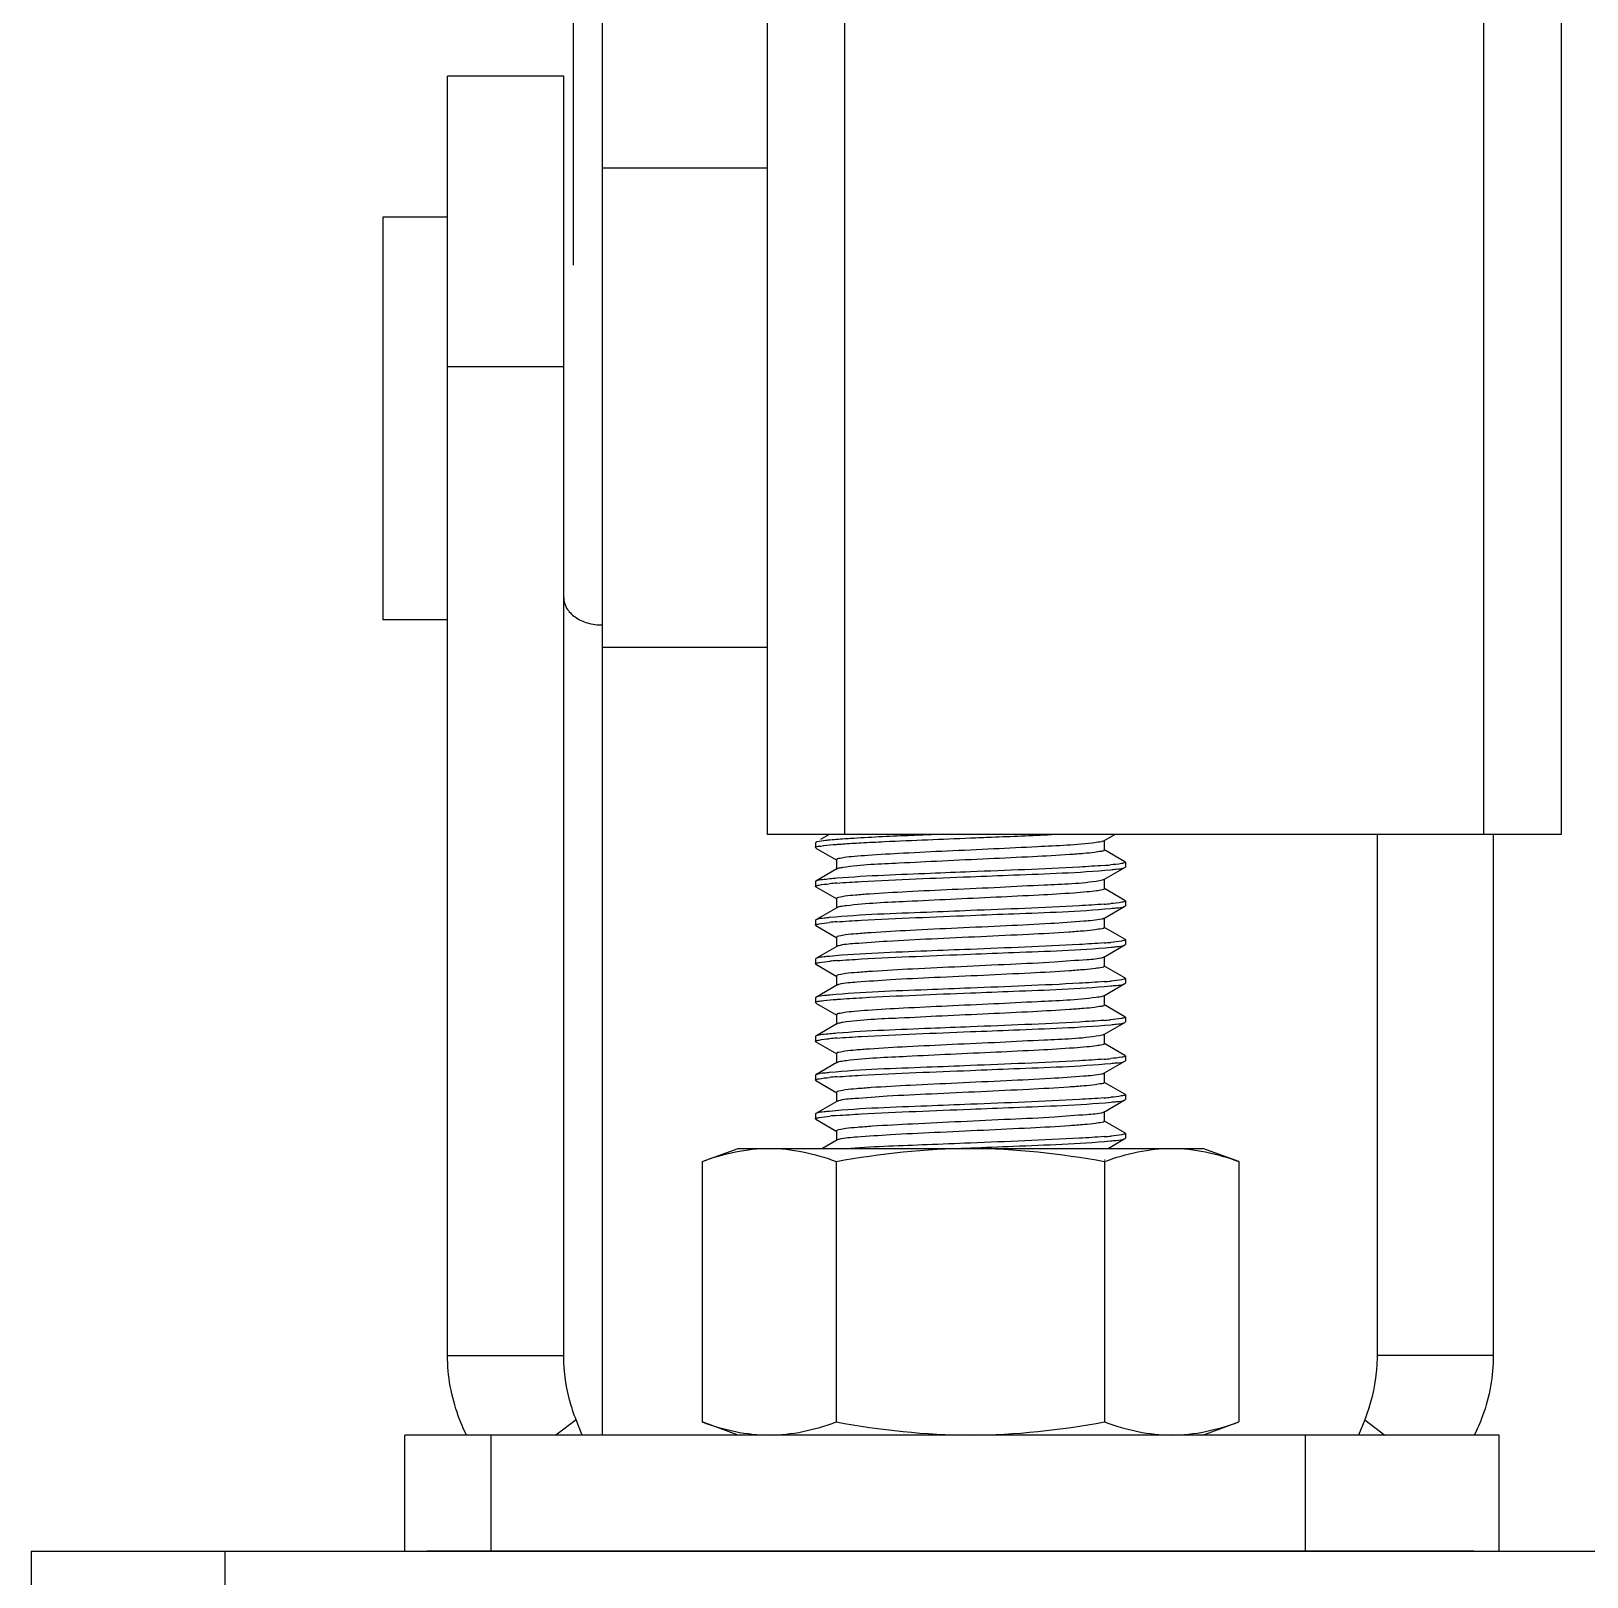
# Model space of a CAD drawing. Extents: x 27938 to 1507990, y 110129 to 923079.
# Drawn here: x 454195 to 454910, y 365398 to 366108 of the extents above; entities that cross this region are included whole.
import ezdxf

# ---------------------------------------------------------------- set-up
doc = ezdxf.new("R2010")
doc.units = 0
doc.header["$LTSCALE"] = 1000
doc.header["$MEASUREMENT"] = 0

msp = doc.modelspace()

# ---------------------------------------------------------------- linework, layer by layer
at = {"linetype": 'Continuous'}
for p, q in [((454444.32, 366000.39), (454444.32, 369014.05)), ((454533.29, 368698.45), (454533.29, 365738.85)), ((454568.88, 368698.45), (454568.88, 365738.85)), ((454862.5, 368698.45), (454862.5, 365738.85)), ((454898.09, 368698.45), (454898.09, 365738.85)), ((454457.67, 365462.99), (454457.67, 366536.96)), ((454386.49, 365499.51), (454386.49, 366087.21)), ((454439.87, 366087.21), (454386.49, 366087.21)), ((454439.87, 365499.51), (454439.87, 366087.21)), ((454533.29, 366044.98), (454457.67, 366044.98)), ((454386.49, 366022.48), (454356.7, 366022.48)), ((454439.87, 365953.75), (454386.49, 365953.75)), ((454386.49, 365837.55), (454356.7, 365837.55)), ((454533.29, 365824.74), (454457.67, 365824.74)), ((454898.09, 365738.85), (454533.29, 365738.85)), ((454555.71, 365735.26), (454555.54, 365735.07)), ((454555.54, 365735.07), (454555.54, 365732.84)), ((454561.9, 365738.85), (454557.87, 365736.51)), ((454565.18, 365734.33), (454565.68, 365734.37)), ((454688.07, 365735.95), (454693.07, 365738.85)), ((454688.27, 365731.73), (454688.27, 365736.18)), ((454813.56, 365738.85), (454813.56, 365499.51)), ((454866.95, 365738.85), (454866.95, 365499.51)), ((454555.71, 365732.65), (454555.54, 365732.84)), ((454555.71, 365732.65), (454565.36, 365727.06)), ((454565.17, 365727.28), (454565.17, 365722.83)), ((454697.73, 365726.36), (454688.07, 365731.96)), ((454565.36, 365723.06), (454555.71, 365717.47)), ((454688.07, 365718.16), (454697.73, 365723.75)), ((454697.73, 365726.36), (454697.9, 365726.17)), ((454697.73, 365723.75), (454697.9, 365723.95)), ((454697.9, 365726.17), (454697.9, 365723.95)), ((454555.71, 365717.47), (454555.54, 365717.27)), ((454555.54, 365717.27), (454555.54, 365715.05)), ((454555.71, 365714.85), (454555.54, 365715.05)), ((454555.71, 365714.85), (454565.36, 365709.26)), ((454697.73, 365708.57), (454688.07, 365714.16)), ((454688.27, 365713.94), (454688.27, 365718.38)), ((454565.36, 365705.26), (454555.71, 365699.67)), ((454565.17, 365709.49), (454565.17, 365705.04)), ((454565.64, 365705.39), (454565.36, 365705.26)), ((454688.07, 365700.36), (454697.73, 365705.96)), ((454697.73, 365708.57), (454697.9, 365708.38)), ((454697.73, 365705.96), (454697.9, 365706.15)), ((454697.9, 365708.38), (454697.9, 365706.15)), ((454555.71, 365699.67), (454555.54, 365699.48)), ((454555.54, 365699.48), (454555.54, 365697.25)), ((454688.27, 365696.14), (454688.27, 365700.59)), ((454555.71, 365697.06), (454555.54, 365697.25)), ((454555.71, 365697.06), (454565.36, 365691.47)), ((454565.17, 365691.69), (454565.17, 365687.24)), ((454697.73, 365690.78), (454688.07, 365696.37)), ((454565.36, 365687.47), (454555.71, 365681.88)), ((454688.07, 365682.57), (454697.73, 365688.16)), ((454697.73, 365690.78), (454697.9, 365690.58)), ((454697.73, 365688.16), (454697.9, 365688.36)), ((454697.9, 365690.58), (454697.9, 365688.36)), ((454555.71, 365681.88), (454555.54, 365681.68)), ((454555.54, 365681.68), (454555.54, 365679.46)), ((454555.71, 365679.26), (454555.54, 365679.46)), ((454555.71, 365679.26), (454565.36, 365673.67)), ((454688.07, 365682.57), (454687.72, 365682.42)), ((454697.73, 365672.98), (454688.07, 365678.57)), ((454688.27, 365678.35), (454688.27, 365682.79)), ((454565.36, 365669.67), (454555.71, 365664.08)), ((454565.17, 365673.9), (454565.17, 365669.45)), ((454688.07, 365664.77), (454697.73, 365670.37)), ((454697.73, 365672.98), (454697.9, 365672.79)), ((454697.73, 365670.37), (454697.9, 365670.56)), ((454697.9, 365672.79), (454697.9, 365670.56)), ((454555.71, 365664.08), (454555.54, 365663.89)), ((454555.54, 365663.89), (454555.54, 365661.66)), ((454565.18, 365663.15), (454565.68, 365663.19)), ((454688.27, 365660.55), (454688.27, 365665)), ((454555.71, 365661.47), (454555.54, 365661.66)), ((454555.71, 365661.47), (454565.36, 365655.88)), ((454565.17, 365656.1), (454565.17, 365651.65)), ((454697.73, 365655.19), (454688.07, 365660.78)), ((454697.73, 365655.19), (454697.9, 365654.99)), ((454565.36, 365651.88), (454555.71, 365646.29)), ((454688.07, 365646.98), (454697.73, 365652.57)), ((454697.73, 365652.57), (454697.9, 365652.77)), ((454697.9, 365654.99), (454697.9, 365652.77)), ((454555.71, 365646.29), (454555.54, 365646.09)), ((454555.54, 365646.09), (454555.54, 365643.87)), ((454555.71, 365643.67), (454555.54, 365643.87)), ((454555.71, 365643.67), (454565.36, 365638.08)), ((454697.73, 365637.39), (454688.07, 365642.98)), ((454688.27, 365642.76), (454688.27, 365647.2)), ((454565.36, 365634.08), (454555.71, 365628.49)), ((454565.17, 365638.31), (454565.17, 365633.86)), ((454565.64, 365634.21), (454565.36, 365634.08)), ((454688.07, 365629.18), (454697.73, 365634.78)), ((454697.73, 365637.39), (454697.9, 365637.2)), ((454697.73, 365634.78), (454697.9, 365634.97)), ((454697.9, 365637.2), (454697.9, 365634.97)), ((454555.71, 365628.49), (454555.54, 365628.3)), ((454555.54, 365628.3), (454555.54, 365626.07)), ((454688.27, 365624.96), (454688.27, 365629.41)), ((454555.71, 365625.88), (454555.54, 365626.07)), ((454555.71, 365625.88), (454565.36, 365620.29)), ((454565.17, 365620.51), (454565.17, 365616.06)), ((454697.73, 365619.6), (454688.07, 365625.19)), ((454697.73, 365619.6), (454697.9, 365619.4)), ((454565.36, 365616.29), (454555.71, 365610.7)), ((454688.07, 365611.39), (454697.73, 365616.98)), ((454697.73, 365616.98), (454697.9, 365617.18)), ((454697.9, 365619.4), (454697.9, 365617.18)), ((454555.71, 365610.7), (454555.54, 365610.5)), ((454555.54, 365610.5), (454555.54, 365608.28)), ((454555.71, 365608.08), (454555.54, 365608.28)), ((454555.71, 365608.08), (454565.36, 365602.49)), ((454688.07, 365611.39), (454687.72, 365611.24)), ((454697.73, 365601.8), (454688.07, 365607.39)), ((454688.27, 365607.17), (454688.27, 365611.61)), ((454565.36, 365598.49), (454558.83, 365594.71)), ((454565.17, 365602.72), (454565.17, 365598.27)), ((454690, 365594.71), (454697.73, 365599.19)), ((454697.73, 365601.8), (454697.9, 365601.61)), ((454697.73, 365599.19), (454697.9, 365599.38)), ((454697.9, 365601.61), (454697.9, 365599.38)), ((454503.43, 365588.7), (454519.95, 365594.71)), ((454519.95, 365594.71), (454733.49, 365594.71)), ((454750, 365588.7), (454733.49, 365594.71)), ((454503.43, 365588.7), (454503.43, 365469.04)), ((454565.07, 365588.7), (454565.07, 365469.04)), ((454688.36, 365588.7), (454688.36, 365469.04)), ((454750, 365588.7), (454750, 365469.04)), ((454386.49, 365499.51), (454439.87, 365499.51)), ((454866.95, 365499.51), (454813.56, 365499.51)), ((454445.55, 365470.08), (454436.29, 365463.04)), ((454448.39, 365462.99), (454445.55, 365470.08)), ((454807.89, 365470.08), (454805.05, 365462.99)), ((454807.89, 365470.08), (454817.15, 365463.04)), ((454869.63, 365463.03), (454366.92, 365463.03)), ((454366.92, 365409.64), (454366.92, 365463.03)), ((454406.6, 365409.64), (454406.6, 365463.03)), ((454519.95, 365463.03), (454503.43, 365469.04)), ((454733.49, 365463.03), (454750, 365469.04)), ((454780.65, 365409.64), (454780.65, 365463.03)), ((454869.63, 365409.64), (454869.63, 365463.03)), ((454195.19, 365409.64), (454195.19, 365302.87)), ((454195.19, 365409.64), (454921.77, 365409.64)), ((454284.16, 365409.64), (454284.16, 365302.87))]:
    msp.add_line(p, q, dxfattribs=at)
msp.add_line((454356.7, 366022.48), (454356.7, 365837.55))
at = {"color": 7}
msp.add_line((454858.05, 365409.64), (454376.94, 365409.64), dxfattribs=at)
at = {"linetype": 'Continuous'}
for centre, radius, start, end in [((454672.05, 365930.77), 206.72, 274.45949, 275.27319), ((454580.43, 365521.9), 195.24, 94.44665, 95.44856), ((454672.45, 365908.12), 201.86, 274.45708, 275.34311), ((454580.55, 365502.67), 196.68, 94.45208, 95.42243), ((454672.41, 365890.79), 202.32, 274.45721, 275.33727), ((454580.94, 365480.18), 201.39, 94.4567, 95.35017), ((454686.38, 365686.3), 4.11, 287.90929, 289.04387), ((454568.54, 365660.7), 9.56, 103.46037, 104.3304), ((454672.64, 365870.32), 199.64, 274.45618, 275.37567), ((454672.05, 365859.59), 206.72, 274.45949, 275.27319), ((454580.43, 365450.72), 195.24, 94.44665, 95.44856), ((454672.45, 365836.94), 201.86, 274.45708, 275.34311), ((454580.55, 365431.49), 196.68, 94.45208, 95.42243), ((454672.41, 365819.61), 202.32, 274.45721, 275.33727), ((454580.94, 365409), 201.39, 94.4567, 95.35017), ((454686.38, 365615.12), 4.11, 287.90929, 289.04387), ((454568.54, 365589.52), 9.56, 103.46037, 104.3304), ((454672.64, 365799.14), 199.64, 274.45618, 275.37567)]:
    msp.add_arc(centre, radius, start, end, dxfattribs=at)
for points, knots in [([(454439.87, 365847.69), (454439.87, 365846.02), (454440.95, 365842.44), (454445.1, 365838.34), (454450.92, 365835.7), (454455.37, 365835.11), (454457.67, 365835.11)], [0, 0, 0, 0, 0.209483, 0.444656, 0.71201, 1, 1, 1, 1]), ([(454556.33, 365735.49), (454556.2, 365735.46), (454555.99, 365735.39), (454555.79, 365735.31), (454555.71, 365735.26)], [0, 0, 0, 0, 0.580864, 1, 1, 1, 1]), ([(454562.17, 365736.3), (454561.51, 365736.24), (454559.56, 365736.03), (454557.59, 365735.83), (454556.33, 365735.49)], [0, 0, 0, 0, 0.336916, 1, 1, 1, 1]), ([(454557.99, 365733.59), (454558.45, 365733.66), (454560.83, 365733.98), (454563.24, 365734.18), (454565.18, 365734.33)], [0, 0, 0, 0, 0.190958, 1, 1, 1, 1]), ([(454573.1, 365737.1), (454572.04, 365737.04), (454568.39, 365736.81), (454564.75, 365736.54), (454562.17, 365736.3)], [0, 0, 0, 0, 0.289976, 1, 1, 1, 1]), ([(454684.55, 365735.19), (454675.59, 365733.99), (454659.82, 365733.38), (454636.98, 365732.17), (454616.45, 365731.27), (454597.21, 365730.33), (454582.9, 365729.55), (454574.03, 365728.82), (454569.26, 365728.41), (454566.99, 365727.9), (454565.17, 365727.64), (454565.17, 365727.28)], [0, 0, 0, 0, 0.226556, 0.394464, 0.573122, 0.741029, 0.877994, 0.929534, 0.967621, 0.99116, 1, 1, 1, 1]), ([(454565.68, 365734.37), (454566.47, 365734.43), (454570.06, 365734.7), (454573.66, 365734.91), (454576.46, 365735.07)], [0, 0, 0, 0, 0.220114, 1, 1, 1, 1]), ([(454610.08, 365738.85), (454606.6, 365738.71), (454594.27, 365738.19), (454581.94, 365737.64), (454573.1, 365737.1)], [0, 0, 0, 0, 0.282306, 1, 1, 1, 1]), ([(454576.46, 365735.07), (454580.05, 365735.27), (454596.8, 365736.12), (454613.56, 365736.77), (454626.72, 365737.29)], [0, 0, 0, 0, 0.214557, 1, 1, 1, 1]), ([(454626.72, 365737.29), (454629.97, 365737.42), (454642.37, 365737.92), (454654.77, 365738.42), (454663.92, 365738.85)], [0, 0, 0, 0, 0.261922, 1, 1, 1, 1]), ([(454688.07, 365735.95), (454687.92, 365735.87), (454686.78, 365735.47), (454685.58, 365735.33), (454684.55, 365735.19)], [0, 0, 0, 0, 0.140461, 1, 1, 1, 1]), ([(454555.54, 365732.84), (454555.54, 365732.92), (454556.37, 365733.52), (454557.21, 365733.47), (454557.99, 365733.59)], [0, 0, 0, 0, 0.092798, 1, 1, 1, 1]), ([(454688.22, 365731.62), (454687.91, 365731.25), (454686.18, 365731.06), (454683.19, 365730.49), (454678.24, 365730.09), (454668.86, 365729.36), (454654.24, 365728.58), (454634.72, 365727.63), (454614.2, 365726.74), (454591.9, 365725.52), (454576.63, 365725), (454568.11, 365723.71)], [0, 0, 0, 0, 0.011937, 0.038615, 0.07957, 0.133598, 0.274096, 0.443272, 0.620779, 0.785256, 1, 1, 1, 1]), ([(454688.27, 365731.73), (454688.27, 365731.71), (454688.26, 365731.67), (454688.23, 365731.64), (454688.22, 365731.62)], [0, 0, 0, 0, 0.463467, 1, 1, 1, 1]), ([(454568.11, 365723.71), (454567.78, 365723.66), (454566.86, 365723.5), (454565.89, 365723.36), (454565.37, 365723.06)], [0, 0, 0, 0, 0.353551, 1, 1, 1, 1]), ([(454626.72, 365721.72), (454620.63, 365721.48), (454600.18, 365720.63), (454579.72, 365719.9), (454565.39, 365718.78)], [0, 0, 0, 0, 0.297814, 1, 1, 1, 1]), ([(454688.12, 365724.67), (454684.35, 365724.37), (454663.89, 365723.13), (454643.41, 365722.39), (454626.72, 365721.72)], [0, 0, 0, 0, 0.184619, 1, 1, 1, 1]), ([(454626.72, 365719.5), (454633.36, 365719.76), (454654.88, 365720.68), (454676.43, 365721.31), (454691.25, 365722.71)], [0, 0, 0, 0, 0.308711, 1, 1, 1, 1]), ([(454697.06, 365725.74), (454696.74, 365725.65), (454694.75, 365725.26), (454692.73, 365725.07), (454691.05, 365724.92)], [0, 0, 0, 0, 0.163149, 1, 1, 1, 1]), ([(454691.25, 365722.71), (454692.08, 365722.79), (454694.21, 365723.09), (454696.55, 365723.07), (454697.73, 365723.75)], [0, 0, 0, 0, 0.379419, 1, 1, 1, 1]), ([(454697.9, 365726.17), (454697.9, 365726.07), (454697.55, 365725.86), (454697.27, 365725.79), (454697.06, 365725.74)], [0, 0, 0, 0, 0.312916, 1, 1, 1, 1]), ([(454555.54, 365715.05), (454555.54, 365715.14), (454555.83, 365715.33), (454556.08, 365715.4), (454556.26, 365715.45)], [0, 0, 0, 0, 0.319044, 1, 1, 1, 1]), ([(454565.39, 365718.78), (454563.17, 365718.61), (454560.01, 365718.17), (454556.6, 365717.98), (454555.71, 365717.47)], [0, 0, 0, 0, 0.683777, 1, 1, 1, 1]), ([(454556.26, 365715.45), (454556.56, 365715.53), (454558.42, 365715.92), (454560.31, 365716.1), (454561.89, 365716.25)], [0, 0, 0, 0, 0.160861, 1, 1, 1, 1]), ([(454686.01, 365717.62), (454677.62, 365716.18), (454662.29, 365715.78), (454639.76, 365714.49), (454618.73, 365713.59), (454598.78, 365712.62), (454583.82, 365711.82), (454574.52, 365711.07), (454569.48, 365710.65), (454567.1, 365710.11), (454565.17, 365709.86), (454565.17, 365709.49)], [0, 0, 0, 0, 0.210773, 0.377666, 0.558838, 0.731273, 0.873076, 0.926648, 0.966309, 0.990838, 1, 1, 1, 1]), ([(454565.29, 365716.55), (454569.06, 365716.85), (454589.53, 365718.08), (454610.01, 365718.83), (454626.72, 365719.5)], [0, 0, 0, 0, 0.184504, 1, 1, 1, 1]), ([(454688.27, 365713.94), (454688.26, 365713.59), (454686.5, 365713.32), (454684.28, 365712.83), (454679.64, 365712.42), (454670.99, 365711.7), (454657, 365710.93), (454638.13, 365710), (454617.86, 365709.1), (454594.91, 365707.93), (454578.95, 365707.26), (454569.74, 365706.14)], [0, 0, 0, 0, 0.008683, 0.031763, 0.069103, 0.119686, 0.254361, 0.420111, 0.597552, 0.765912, 1, 1, 1, 1]), ([(454688.07, 365718.16), (454687.84, 365718.03), (454687.14, 365717.83), (454686.45, 365717.69), (454686.01, 365717.62)], [0, 0, 0, 0, 0.374139, 1, 1, 1, 1]), ([(454569.74, 365706.14), (454569.27, 365706.08), (454567.89, 365705.89), (454566.49, 365705.71), (454565.64, 365705.39)], [0, 0, 0, 0, 0.341642, 1, 1, 1, 1]), ([(454688.14, 365706.87), (454684.37, 365706.58), (454663.91, 365705.34), (454643.42, 365704.59), (454626.72, 365703.93)], [0, 0, 0, 0, 0.184538, 1, 1, 1, 1]), ([(454691.23, 365704.92), (454692.06, 365704.99), (454694.21, 365705.29), (454696.55, 365705.27), (454697.73, 365705.96)], [0, 0, 0, 0, 0.379512, 1, 1, 1, 1]), ([(454697.17, 365707.97), (454696.86, 365707.88), (454694.91, 365707.49), (454692.92, 365707.3), (454691.25, 365707.14)], [0, 0, 0, 0, 0.159502, 1, 1, 1, 1]), ([(454697.9, 365708.38), (454697.9, 365708.29), (454697.6, 365708.09), (454697.36, 365708.02), (454697.17, 365707.97)], [0, 0, 0, 0, 0.318137, 1, 1, 1, 1]), ([(454561.89, 365700.68), (454561.1, 365700.61), (454559.06, 365700.32), (454556.83, 365700.32), (454555.71, 365699.67)], [0, 0, 0, 0, 0.378482, 1, 1, 1, 1]), ([(454556.27, 365697.66), (454556.56, 365697.74), (454558.45, 365698.13), (454560.36, 365698.31), (454561.96, 365698.47)], [0, 0, 0, 0, 0.160696, 1, 1, 1, 1]), ([(454626.72, 365703.93), (454620.02, 365703.66), (454598.41, 365702.73), (454576.75, 365702.12), (454561.89, 365700.68)], [0, 0, 0, 0, 0.309919, 1, 1, 1, 1]), ([(454687.11, 365700.04), (454684.39, 365699.39), (454676.45, 365698.84), (454661.85, 365697.78), (454642.49, 365696.87), (454621.01, 365695.88), (454600.36, 365694.9), (454584.77, 365694.08), (454575.01, 365693.31), (454569.71, 365692.89), (454567.21, 365692.33), (454565.17, 365692.08), (454565.17, 365691.69)], [0, 0, 0, 0, 0.068576, 0.194029, 0.359725, 0.543506, 0.720761, 0.867753, 0.923531, 0.964877, 0.99049, 1, 1, 1, 1]), ([(454565.28, 365698.75), (454569.05, 365699.05), (454589.52, 365700.29), (454610.01, 365701.04), (454626.72, 365701.7)], [0, 0, 0, 0, 0.184493, 1, 1, 1, 1]), ([(454626.72, 365701.7), (454633.36, 365701.97), (454654.87, 365702.88), (454676.41, 365703.52), (454691.23, 365704.92)], [0, 0, 0, 0, 0.308641, 1, 1, 1, 1]), ([(454688.07, 365700.36), (454687.95, 365700.3), (454687.63, 365700.17), (454687.31, 365700.09), (454687.11, 365700.04)], [0, 0, 0, 0, 0.406881, 1, 1, 1, 1]), ([(454555.54, 365697.25), (454555.54, 365697.34), (454555.83, 365697.54), (454556.08, 365697.61), (454556.27, 365697.66)], [0, 0, 0, 0, 0.318595, 1, 1, 1, 1]), ([(454688.26, 365696.14), (454688.26, 365695.74), (454686.17, 365695.5), (454683.6, 365694.92), (454678.17, 365694.5), (454668.19, 365693.72), (454652.27, 365692.89), (454631.28, 365691.9), (454609.61, 365690.89), (454590.26, 365690.01), (454576.03, 365688.86), (454568.38, 365688.42), (454565.91, 365687.68)], [0, 0, 0, 0, 0.009703, 0.035887, 0.07813, 0.135078, 0.284815, 0.464601, 0.649729, 0.81476, 0.937049, 1, 1, 1, 1]), ([(454626.72, 365686.13), (454620.03, 365685.87), (454598.44, 365684.94), (454576.82, 365684.32), (454561.96, 365682.9)], [0, 0, 0, 0, 0.309586, 1, 1, 1, 1]), ([(454565.29, 365680.96), (454569.07, 365681.26), (454589.53, 365682.49), (454610.02, 365683.24), (454626.72, 365683.91)], [0, 0, 0, 0, 0.184541, 1, 1, 1, 1]), ([(454565.91, 365687.68), (454565.8, 365687.65), (454565.62, 365687.59), (454565.44, 365687.51), (454565.36, 365687.47)], [0, 0, 0, 0, 0.569522, 1, 1, 1, 1]), ([(454688.14, 365689.08), (454684.37, 365688.78), (454663.9, 365687.54), (454643.42, 365686.8), (454626.72, 365686.13)], [0, 0, 0, 0, 0.184553, 1, 1, 1, 1]), ([(454626.72, 365683.91), (454633.38, 365684.17), (454654.92, 365685.09), (454676.51, 365685.72), (454691.34, 365687.13)], [0, 0, 0, 0, 0.309073, 1, 1, 1, 1]), ([(454697.08, 365690.15), (454696.77, 365690.07), (454694.84, 365689.69), (454692.87, 365689.5), (454691.23, 365689.34)], [0, 0, 0, 0, 0.163341, 1, 1, 1, 1]), ([(454691.34, 365687.13), (454692.16, 365687.21), (454694.26, 365687.51), (454696.57, 365687.49), (454697.73, 365688.16)], [0, 0, 0, 0, 0.379133, 1, 1, 1, 1]), ([(454697.9, 365690.58), (454697.89, 365690.48), (454697.56, 365690.28), (454697.29, 365690.21), (454697.08, 365690.15)], [0, 0, 0, 0, 0.314295, 1, 1, 1, 1]), ([(454555.54, 365679.46), (454555.54, 365679.55), (454555.86, 365679.76), (454556.13, 365679.83), (454556.33, 365679.88)], [0, 0, 0, 0, 0.315177, 1, 1, 1, 1]), ([(454561.96, 365682.9), (454561.17, 365682.82), (454559.1, 365682.53), (454556.84, 365682.54), (454555.71, 365681.88)], [0, 0, 0, 0, 0.378727, 1, 1, 1, 1]), ([(454556.33, 365679.88), (454556.64, 365679.96), (454558.57, 365680.35), (454560.53, 365680.54), (454562.17, 365680.69)], [0, 0, 0, 0, 0.16229, 1, 1, 1, 1]), ([(454687.64, 365682.39), (454685.26, 365681.62), (454677.69, 365681.22), (454663.59, 365680.04), (454644.26, 365679.18), (454622.53, 365678.15), (454601.42, 365677.16), (454585.4, 365676.33), (454575.35, 365675.54), (454569.87, 365675.12), (454567.29, 365674.53), (454565.17, 365674.3), (454565.17, 365673.9)], [0, 0, 0, 0, 0.061098, 0.182334, 0.347135, 0.532706, 0.713328, 0.863975, 0.921317, 0.963856, 0.990226, 1, 1, 1, 1]), ([(454688.26, 365678.35), (454688.27, 365677.96), (454686.22, 365677.71), (454683.72, 365677.15), (454678.42, 365676.73), (454668.66, 365675.96), (454653.06, 365675.13), (454632.41, 365674.15), (454610.93, 365673.16), (454591.57, 365672.26), (454576.97, 365671.2), (454569.04, 365670.65), (454566.32, 365670)], [0, 0, 0, 0, 0.009517, 0.035128, 0.076492, 0.132277, 0.279305, 0.456588, 0.640385, 0.806077, 0.931494, 1, 1, 1, 1]), ([(454566.18, 365669.96), (454566.01, 365669.92), (454565.74, 365669.84), (454565.47, 365669.73), (454565.37, 365669.67)], [0, 0, 0, 0, 0.585672, 1, 1, 1, 1]), ([(454688.15, 365671.29), (454684.38, 365670.99), (454663.91, 365669.75), (454643.42, 365669), (454626.72, 365668.34)], [0, 0, 0, 0, 0.184509, 1, 1, 1, 1]), ([(454691.05, 365669.31), (454691.9, 365669.39), (454694.1, 365669.7), (454696.52, 365669.66), (454697.73, 365670.37)], [0, 0, 0, 0, 0.380051, 1, 1, 1, 1]), ([(454697.19, 365672.39), (454696.89, 365672.3), (454694.95, 365671.9), (454692.99, 365671.72), (454691.34, 365671.56)], [0, 0, 0, 0, 0.159053, 1, 1, 1, 1]), ([(454697.9, 365672.79), (454697.9, 365672.7), (454697.61, 365672.5), (454697.37, 365672.44), (454697.19, 365672.39)], [0, 0, 0, 0, 0.319254, 1, 1, 1, 1]), ([(454555.54, 365661.66), (454555.54, 365661.74), (454556.37, 365662.34), (454557.21, 365662.29), (454557.99, 365662.41)], [0, 0, 0, 0, 0.092798, 1, 1, 1, 1]), ([(454562.17, 365665.12), (454561.34, 365665.04), (454559.21, 365664.74), (454556.88, 365664.76), (454555.71, 365664.08)], [0, 0, 0, 0, 0.379378, 1, 1, 1, 1]), ([(454557.99, 365662.41), (454558.45, 365662.48), (454560.83, 365662.8), (454563.24, 365663), (454565.18, 365663.15)], [0, 0, 0, 0, 0.190958, 1, 1, 1, 1]), ([(454626.72, 365668.34), (454620.07, 365668.07), (454598.55, 365667.15), (454576.99, 365666.52), (454562.17, 365665.12)], [0, 0, 0, 0, 0.308784, 1, 1, 1, 1]), ([(454684.55, 365664.01), (454675.59, 365662.81), (454659.82, 365662.2), (454636.98, 365660.99), (454616.45, 365660.09), (454597.21, 365659.15), (454582.9, 365658.37), (454574.03, 365657.64), (454569.26, 365657.23), (454566.99, 365656.72), (454565.17, 365656.46), (454565.17, 365656.1)], [0, 0, 0, 0, 0.226556, 0.394464, 0.573122, 0.741029, 0.877994, 0.929534, 0.967621, 0.99116, 1, 1, 1, 1]), ([(454565.68, 365663.19), (454569.46, 365663.49), (454589.79, 365664.71), (454610.15, 365665.45), (454626.72, 365666.11)], [0, 0, 0, 0, 0.186017, 1, 1, 1, 1]), ([(454626.72, 365666.11), (454633.32, 365666.37), (454654.77, 365667.29), (454676.25, 365667.93), (454691.05, 365669.31)], [0, 0, 0, 0, 0.307895, 1, 1, 1, 1]), ([(454688.07, 365664.77), (454687.92, 365664.69), (454686.78, 365664.29), (454685.58, 365664.15), (454684.55, 365664.01)], [0, 0, 0, 0, 0.140461, 1, 1, 1, 1]), ([(454688.22, 365660.44), (454687.91, 365660.07), (454686.18, 365659.88), (454683.19, 365659.31), (454678.24, 365658.91), (454668.86, 365658.18), (454654.24, 365657.4), (454634.72, 365656.45), (454614.2, 365655.56), (454591.9, 365654.34), (454576.63, 365653.82), (454568.11, 365652.53)], [0, 0, 0, 0, 0.011937, 0.038615, 0.07957, 0.133598, 0.274096, 0.443272, 0.620779, 0.785256, 1, 1, 1, 1]), ([(454688.27, 365660.55), (454688.27, 365660.53), (454688.26, 365660.49), (454688.23, 365660.46), (454688.22, 365660.44)], [0, 0, 0, 0, 0.463467, 1, 1, 1, 1]), ([(454565.29, 365645.37), (454569.06, 365645.67), (454589.53, 365646.9), (454610.01, 365647.65), (454626.72, 365648.32)], [0, 0, 0, 0, 0.184504, 1, 1, 1, 1]), ([(454568.11, 365652.53), (454567.78, 365652.48), (454566.86, 365652.32), (454565.89, 365652.18), (454565.37, 365651.88)], [0, 0, 0, 0, 0.353551, 1, 1, 1, 1]), ([(454626.72, 365650.54), (454620.63, 365650.3), (454600.18, 365649.45), (454579.72, 365648.72), (454565.39, 365647.6)], [0, 0, 0, 0, 0.297814, 1, 1, 1, 1]), ([(454688.12, 365653.49), (454684.35, 365653.19), (454663.89, 365651.95), (454643.41, 365651.21), (454626.72, 365650.54)], [0, 0, 0, 0, 0.184619, 1, 1, 1, 1]), ([(454626.72, 365648.32), (454633.36, 365648.58), (454654.88, 365649.5), (454676.43, 365650.13), (454691.25, 365651.53)], [0, 0, 0, 0, 0.308711, 1, 1, 1, 1]), ([(454697.06, 365654.56), (454696.74, 365654.47), (454694.75, 365654.08), (454692.73, 365653.89), (454691.05, 365653.74)], [0, 0, 0, 0, 0.163149, 1, 1, 1, 1]), ([(454691.25, 365651.53), (454692.08, 365651.61), (454694.21, 365651.91), (454696.55, 365651.89), (454697.73, 365652.57)], [0, 0, 0, 0, 0.379419, 1, 1, 1, 1]), ([(454697.9, 365654.99), (454697.9, 365654.89), (454697.55, 365654.68), (454697.27, 365654.61), (454697.06, 365654.56)], [0, 0, 0, 0, 0.312916, 1, 1, 1, 1]), ([(454555.54, 365643.87), (454555.54, 365643.96), (454555.83, 365644.15), (454556.08, 365644.22), (454556.26, 365644.27)], [0, 0, 0, 0, 0.319044, 1, 1, 1, 1]), ([(454565.39, 365647.6), (454563.17, 365647.43), (454560.01, 365646.99), (454556.6, 365646.8), (454555.71, 365646.29)], [0, 0, 0, 0, 0.683777, 1, 1, 1, 1]), ([(454556.26, 365644.27), (454556.56, 365644.36), (454558.42, 365644.74), (454560.31, 365644.92), (454561.89, 365645.07)], [0, 0, 0, 0, 0.160861, 1, 1, 1, 1]), ([(454686.01, 365646.44), (454677.62, 365645), (454662.29, 365644.6), (454639.76, 365643.31), (454618.73, 365642.41), (454598.78, 365641.44), (454583.82, 365640.64), (454574.52, 365639.89), (454569.48, 365639.47), (454567.1, 365638.93), (454565.17, 365638.68), (454565.17, 365638.31)], [0, 0, 0, 0, 0.210773, 0.377666, 0.558838, 0.731273, 0.873076, 0.926648, 0.966309, 0.990838, 1, 1, 1, 1]), ([(454688.27, 365642.76), (454688.26, 365642.41), (454686.5, 365642.14), (454684.28, 365641.65), (454679.64, 365641.24), (454670.99, 365640.52), (454657, 365639.75), (454638.13, 365638.82), (454617.86, 365637.92), (454594.91, 365636.75), (454578.95, 365636.08), (454569.74, 365634.96)], [0, 0, 0, 0, 0.008683, 0.031763, 0.069103, 0.119686, 0.254361, 0.420111, 0.597552, 0.765912, 1, 1, 1, 1]), ([(454688.07, 365646.98), (454687.84, 365646.85), (454687.14, 365646.65), (454686.45, 365646.51), (454686.01, 365646.44)], [0, 0, 0, 0, 0.374139, 1, 1, 1, 1]), ([(454569.74, 365634.96), (454569.27, 365634.9), (454567.89, 365634.71), (454566.49, 365634.53), (454565.64, 365634.21)], [0, 0, 0, 0, 0.341642, 1, 1, 1, 1]), ([(454688.14, 365635.69), (454684.37, 365635.4), (454663.91, 365634.16), (454643.42, 365633.41), (454626.72, 365632.75)], [0, 0, 0, 0, 0.184538, 1, 1, 1, 1]), ([(454626.72, 365630.52), (454633.36, 365630.79), (454654.87, 365631.7), (454676.41, 365632.34), (454691.23, 365633.74)], [0, 0, 0, 0, 0.308641, 1, 1, 1, 1]), ([(454691.23, 365633.74), (454692.06, 365633.81), (454694.21, 365634.11), (454696.55, 365634.09), (454697.73, 365634.78)], [0, 0, 0, 0, 0.379512, 1, 1, 1, 1]), ([(454697.17, 365636.79), (454696.86, 365636.7), (454694.91, 365636.31), (454692.92, 365636.12), (454691.25, 365635.96)], [0, 0, 0, 0, 0.159502, 1, 1, 1, 1]), ([(454697.9, 365637.2), (454697.9, 365637.11), (454697.6, 365636.91), (454697.36, 365636.84), (454697.17, 365636.79)], [0, 0, 0, 0, 0.318137, 1, 1, 1, 1]), ([(454561.89, 365629.5), (454561.1, 365629.43), (454559.06, 365629.14), (454556.83, 365629.14), (454555.71, 365628.49)], [0, 0, 0, 0, 0.378482, 1, 1, 1, 1]), ([(454556.27, 365626.48), (454556.56, 365626.56), (454558.45, 365626.95), (454560.36, 365627.13), (454561.96, 365627.29)], [0, 0, 0, 0, 0.160696, 1, 1, 1, 1]), ([(454626.72, 365632.75), (454620.02, 365632.48), (454598.41, 365631.55), (454576.75, 365630.94), (454561.89, 365629.5)], [0, 0, 0, 0, 0.309919, 1, 1, 1, 1]), ([(454687.11, 365628.86), (454684.39, 365628.21), (454676.45, 365627.66), (454661.85, 365626.6), (454642.49, 365625.69), (454621.01, 365624.7), (454600.36, 365623.72), (454584.77, 365622.9), (454575.01, 365622.13), (454569.71, 365621.71), (454567.21, 365621.15), (454565.17, 365620.9), (454565.17, 365620.51)], [0, 0, 0, 0, 0.068576, 0.194029, 0.359725, 0.543506, 0.720761, 0.867753, 0.923531, 0.964877, 0.99049, 1, 1, 1, 1]), ([(454565.28, 365627.57), (454569.05, 365627.87), (454589.52, 365629.11), (454610.01, 365629.86), (454626.72, 365630.52)], [0, 0, 0, 0, 0.184493, 1, 1, 1, 1]), ([(454688.07, 365629.18), (454687.95, 365629.12), (454687.63, 365628.99), (454687.31, 365628.91), (454687.11, 365628.86)], [0, 0, 0, 0, 0.406881, 1, 1, 1, 1]), ([(454555.54, 365626.07), (454555.54, 365626.16), (454555.83, 365626.36), (454556.08, 365626.43), (454556.27, 365626.48)], [0, 0, 0, 0, 0.318595, 1, 1, 1, 1]), ([(454688.26, 365624.96), (454688.26, 365624.56), (454686.17, 365624.32), (454683.6, 365623.74), (454678.17, 365623.32), (454668.19, 365622.54), (454652.27, 365621.71), (454631.28, 365620.72), (454609.61, 365619.71), (454590.26, 365618.83), (454576.03, 365617.68), (454568.38, 365617.24), (454565.91, 365616.5)], [0, 0, 0, 0, 0.009703, 0.035887, 0.07813, 0.135078, 0.284815, 0.464601, 0.649729, 0.81476, 0.937049, 1, 1, 1, 1]), ([(454626.72, 365614.95), (454620.03, 365614.69), (454598.44, 365613.76), (454576.82, 365613.14), (454561.96, 365611.72)], [0, 0, 0, 0, 0.309586, 1, 1, 1, 1]), ([(454565.29, 365609.78), (454569.07, 365610.08), (454589.53, 365611.31), (454610.02, 365612.06), (454626.72, 365612.73)], [0, 0, 0, 0, 0.184541, 1, 1, 1, 1]), ([(454565.91, 365616.5), (454565.8, 365616.47), (454565.62, 365616.41), (454565.44, 365616.33), (454565.36, 365616.29)], [0, 0, 0, 0, 0.569522, 1, 1, 1, 1]), ([(454688.14, 365617.9), (454684.37, 365617.6), (454663.9, 365616.37), (454643.42, 365615.62), (454626.72, 365614.95)], [0, 0, 0, 0, 0.184553, 1, 1, 1, 1]), ([(454626.72, 365612.73), (454633.38, 365612.99), (454654.92, 365613.91), (454676.51, 365614.54), (454691.34, 365615.95)], [0, 0, 0, 0, 0.309073, 1, 1, 1, 1]), ([(454697.08, 365618.97), (454696.77, 365618.89), (454694.84, 365618.51), (454692.87, 365618.32), (454691.23, 365618.16)], [0, 0, 0, 0, 0.163341, 1, 1, 1, 1]), ([(454691.34, 365615.95), (454692.16, 365616.03), (454694.26, 365616.33), (454696.57, 365616.31), (454697.73, 365616.98)], [0, 0, 0, 0, 0.379133, 1, 1, 1, 1]), ([(454697.9, 365619.4), (454697.89, 365619.3), (454697.56, 365619.1), (454697.29, 365619.03), (454697.08, 365618.97)], [0, 0, 0, 0, 0.314295, 1, 1, 1, 1]), ([(454555.54, 365608.28), (454555.54, 365608.37), (454555.86, 365608.58), (454556.13, 365608.65), (454556.33, 365608.7)], [0, 0, 0, 0, 0.315177, 1, 1, 1, 1]), ([(454561.96, 365611.72), (454561.17, 365611.64), (454559.1, 365611.35), (454556.84, 365611.36), (454555.71, 365610.7)], [0, 0, 0, 0, 0.378727, 1, 1, 1, 1]), ([(454556.33, 365608.7), (454556.64, 365608.78), (454558.57, 365609.17), (454560.53, 365609.36), (454562.17, 365609.51)], [0, 0, 0, 0, 0.16229, 1, 1, 1, 1]), ([(454687.64, 365611.21), (454685.26, 365610.44), (454677.69, 365610.04), (454663.59, 365608.86), (454644.26, 365608), (454622.53, 365606.97), (454601.42, 365605.98), (454585.4, 365605.15), (454575.35, 365604.36), (454569.87, 365603.94), (454567.29, 365603.35), (454565.17, 365603.12), (454565.17, 365602.72)], [0, 0, 0, 0, 0.061098, 0.182334, 0.347135, 0.532706, 0.713328, 0.863975, 0.921317, 0.963856, 0.990226, 1, 1, 1, 1]), ([(454688.26, 365607.17), (454688.27, 365606.78), (454686.22, 365606.53), (454683.72, 365605.97), (454678.42, 365605.55), (454668.66, 365604.78), (454653.06, 365603.95), (454632.41, 365602.97), (454610.93, 365601.98), (454591.57, 365601.08), (454576.97, 365600.02), (454569.04, 365599.47), (454566.32, 365598.82)], [0, 0, 0, 0, 0.009517, 0.035128, 0.076492, 0.132277, 0.279305, 0.456588, 0.640385, 0.806077, 0.931494, 1, 1, 1, 1]), ([(454566.18, 365598.78), (454566.01, 365598.74), (454565.74, 365598.66), (454565.47, 365598.55), (454565.37, 365598.49)], [0, 0, 0, 0, 0.585672, 1, 1, 1, 1]), ([(454688.15, 365600.11), (454684.38, 365599.81), (454663.91, 365598.57), (454643.42, 365597.82), (454626.72, 365597.16)], [0, 0, 0, 0, 0.184509, 1, 1, 1, 1]), ([(454626.72, 365594.93), (454633.32, 365595.19), (454654.77, 365596.11), (454676.25, 365596.75), (454691.05, 365598.13)], [0, 0, 0, 0, 0.307895, 1, 1, 1, 1]), ([(454691.05, 365598.13), (454691.9, 365598.21), (454694.1, 365598.52), (454696.52, 365598.48), (454697.73, 365599.19)], [0, 0, 0, 0, 0.380051, 1, 1, 1, 1]), ([(454697.19, 365601.21), (454696.89, 365601.12), (454694.95, 365600.72), (454692.99, 365600.54), (454691.34, 365600.38)], [0, 0, 0, 0, 0.159053, 1, 1, 1, 1]), ([(454697.9, 365601.61), (454697.9, 365601.52), (454697.61, 365601.32), (454697.37, 365601.26), (454697.19, 365601.21)], [0, 0, 0, 0, 0.319254, 1, 1, 1, 1]), ([(454503.43, 365588.7), (454508.43, 365590.52), (454518.54, 365593.55), (454529.07, 365594.71), (454534.25, 365594.71)], [0, 0, 0, 0, 0.506411, 1, 1, 1, 1]), ([(454534.25, 365594.71), (454539.44, 365594.71), (454549.97, 365593.55), (454560.07, 365590.52), (454565.07, 365588.7)], [0, 0, 0, 0, 0.493589, 1, 1, 1, 1]), ([(454626.72, 365597.16), (454620.07, 365596.89), (454601.7, 365596.11), (454583.3, 365595.53), (454571.59, 365594.71)], [0, 0, 0, 0, 0.3087844, 0.853737, 0.853737, 0.853737, 0.853737]), ([(454688.36, 365588.7), (454693.36, 365590.52), (454703.47, 365593.55), (454714, 365594.71), (454719.18, 365594.71)], [0, 0, 0, 0, 0.506411, 1, 1, 1, 1]), ([(454719.18, 365594.71), (454724.37, 365594.71), (454734.9, 365593.55), (454745, 365590.52), (454750, 365588.7)], [0, 0, 0, 0, 0.493589, 1, 1, 1, 1]), ([(454688.27, 365589.37), (454688.27, 365589.35), (454688.26, 365589.31), (454688.23, 365589.28), (454688.22, 365589.26)], [0, 0, 0, 0, 0.463467, 1, 1, 1, 1]), ([(454395.23, 365463.03), (454393.81, 365465.88), (454388.82, 365477.42), (454386.49, 365490.13), (454386.49, 365499.51)], [0, 0, 0, 0, 0.253543, 1, 1, 1, 1]), ([(454445.55, 365470.08), (454444.65, 365472.38), (454441.38, 365481.85), (454439.87, 365491.95), (454439.87, 365499.51)], [0, 0, 0, 0, 0.246008, 1, 1, 1, 1]), ([(454813.56, 365499.51), (454813.56, 365496.97), (454813.07, 365486.94), (454810.62, 365477.04), (454807.89, 365470.08)], [0, 0, 0, 0, 0.253697, 1, 1, 1, 1]), ([(454866.95, 365499.51), (454866.95, 365490.13), (454864.62, 365477.42), (454859.63, 365465.88), (454858.21, 365463.03)], [0, 0, 0, 0, 0.746457, 1, 1, 1, 1]), ([(454503.43, 365469.04), (454508.43, 365467.22), (454518.54, 365464.19), (454529.07, 365463.03), (454534.25, 365463.03)], [0, 0, 0, 0, 0.506411, 1, 1, 1, 1]), ([(454534.25, 365463.03), (454539.44, 365463.03), (454549.97, 365464.19), (454560.07, 365467.22), (454565.07, 365469.04)], [0, 0, 0, 0, 0.493589, 1, 1, 1, 1]), ([(454688.36, 365469.04), (454693.36, 365467.22), (454703.47, 365464.19), (454714, 365463.03), (454719.18, 365463.03)], [0, 0, 0, 0, 0.506411, 1, 1, 1, 1]), ([(454719.18, 365463.03), (454724.37, 365463.03), (454734.9, 365464.19), (454745, 365467.22), (454750, 365469.04)], [0, 0, 0, 0, 0.493589, 1, 1, 1, 1])]:
    msp.add_open_spline(points, degree=3, knots=knots, dxfattribs=at)
for points in [[(454565.07, 365588.7), (454585.39, 365592.39), (454606.07, 365594.71), (454626.72, 365594.71)], [(454621.09, 365594.71), (454622.97, 365594.78), (454624.84, 365594.86), (454626.72, 365594.93)], [(454626.72, 365594.71), (454647.36, 365594.71), (454668.05, 365592.39), (454688.36, 365588.7)], [(454565.07, 365469.04), (454585.39, 365465.34), (454606.07, 365463.03), (454626.72, 365463.03)], [(454626.72, 365463.03), (454647.36, 365463.03), (454668.05, 365465.34), (454688.36, 365469.04)]]:
    msp.add_open_spline(points, degree=3, dxfattribs=at)

doc.saveas('drawing.dxf')
